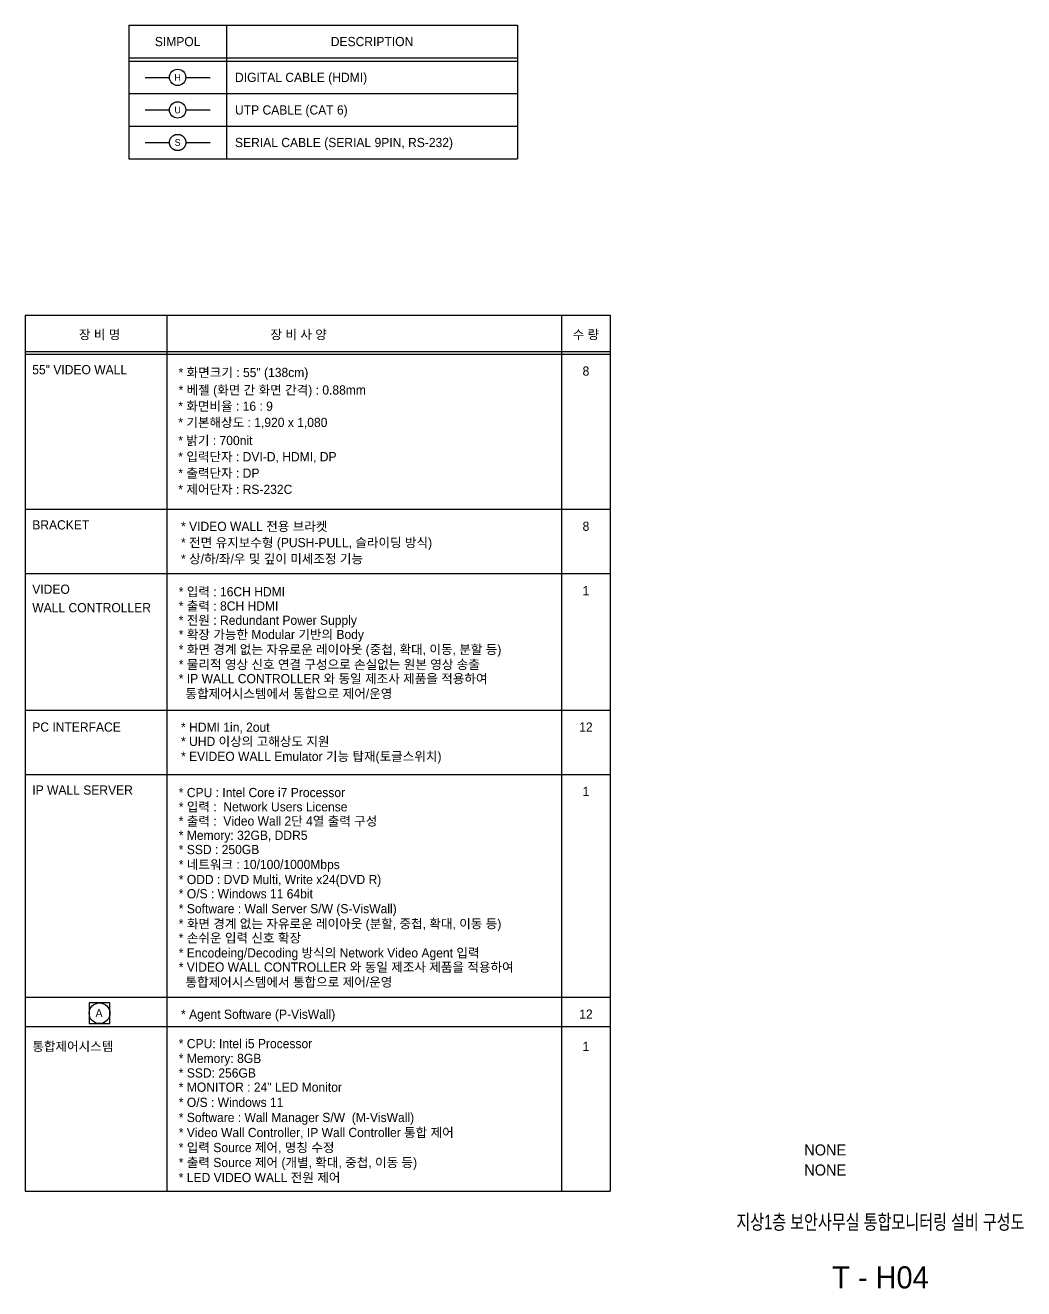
# Model space of a CAD drawing. Header units: millimetres. Extents: x 8133 to 62705, y 443 to 14530.
# Drawn here: x 58646 to 62705, y 1688 to 6825 of the extents above; entities that cross this region are included whole.
import ezdxf
from ezdxf.enums import TextEntityAlignment as Align

# ---------------------------------------------------------------- set-up
doc = ezdxf.new("R2010")
doc.units = ezdxf.units.MM
doc.header["$LTSCALE"] = 300
doc.linetypes.add('HIDDEN2', pattern=[4.7625, 3.175, -1.5875])
for name, color, linetype in [('-----29 Cable Schedule', 1, 'Continuous'), ('-----29 Indicator', 1, 'Continuous'), ('-----30 Text', 2, 'Continuous'), ('-----41 Drawing Title', 2, 'Continuous'), ('-----42 Drawing Number', 2, 'Continuous'), ('-----43 Drawing Scale', 3, 'Continuous'), ('3', 3, 'Continuous'), ('4', 4, 'Continuous'), ('6', 6, 'Continuous')]:
    doc.layers.add(name, color=color, linetype=linetype)
doc.styles.add('ELEC', font='')
doc.styles.get('ELEC').set_extended_font_data('Dotum')

msp = doc.modelspace()

# ---------------------------------------------------------------- linework, layer by layer
at = {"layer": '-----29 Cable Schedule', "ltscale": 0.5}
for p, q in [((59066.976, 6825.104), (59066.976, 6282.318)), ((59066.976, 6825.104), (60647.452, 6825.104)), ((59464.137, 6825.104), (59464.137, 6282.318)), ((60647.452, 6825.104), (60647.452, 6282.318)), ((59066.976, 6692.717), (60647.452, 6692.717)), ((59066.976, 6679.479), (60647.452, 6679.479)), ((59066.976, 6547.092), (60647.452, 6547.092)), ((59066.976, 6414.705), (60647.452, 6414.705)), ((59066.976, 6282.318), (60647.452, 6282.318)), ((58646.216, 5646.723), (61024.202, 5646.723)), ((58646.216, 5646.723), (58646.216, 2084.896)), ((59221.52, 5646.723), (59221.52, 2084.896)), ((60826.402, 5646.723), (60826.402, 2084.896)), ((61024.202, 5646.723), (61024.202, 2084.896)), ((58646.216, 5498.373), (61024.202, 5498.373)), ((58646.216, 5488.483), (61024.202, 5488.483)), ((58646.216, 4857.519), (61024.202, 4857.519)), ((58646.216, 4595.865), (61024.202, 4595.865)), ((58646.216, 4041.07), (61024.202, 4041.07)), ((58646.216, 4041.07), (61024.202, 4041.07)), ((58646.216, 4041.07), (61024.202, 4041.07)), ((58646.216, 3779.416), (61024.202, 3779.416)), ((58646.216, 2873.883), (61024.202, 2873.883)), ((58646.216, 2873.883), (61024.202, 2873.883)), ((58646.216, 2753.921), (61024.202, 2753.921)), ((58646.216, 2084.896), (61024.202, 2084.896))]:
    msp.add_line(p, q, dxfattribs=at)
at = {"layer": '-----29 Indicator'}
msp.add_lwpolyline([(58990.176, 2850.494), (58905.781, 2850.494), (58905.781, 2766.1), (58990.176, 2766.1)], close=True, dxfattribs=at)
msp.add_circle((58947.979, 2808.297), 42.197, dxfattribs=at)
at = {"layer": '3', "ltscale": 0.5}
for p, q in [((59133.169, 6480.898), (59232.46, 6480.898)), ((59298.653, 6480.898), (59397.943, 6480.898))]:
    msp.add_line(p, q, dxfattribs=at)
msp.add_circle((59265.556, 6480.898), 33.097, dxfattribs=at)
at = {"layer": '4', "linetype": 'HIDDEN2', "ltscale": 0.5}
for p, q in [((59133.169, 6348.511), (59232.46, 6348.511)), ((59298.653, 6348.511), (59397.943, 6348.511))]:
    msp.add_line(p, q, dxfattribs=at)
msp.add_circle((59265.556, 6348.511), 33.097, dxfattribs=at)
at = {"layer": '6', "ltscale": 0.5}
for p, q in [((59133.169, 6613.285), (59232.46, 6613.285)), ((59298.653, 6613.285), (59397.943, 6613.285))]:
    msp.add_line(p, q, dxfattribs=at)
msp.add_circle((59265.556, 6613.285), 33.097, dxfattribs=at)

# ---------------------------------------------------------------- texts
at = {"layer": '-----30 Text', "ltscale": 0.5, "style": 'ELEC'}
for s, height, p in [('SIMPOL', 37.5, (59265.556, 6758.911)), ('DESCRIPTION', 37.5, (60055.794, 6758.911)), ('H', 27.581, (59265.556, 6613.285)), ('U', 27.581, (59265.556, 6480.898)), ('S', 27.581, (59265.556, 6348.511)), ('장 비 명', 37.5, (58948.538, 5567.603)), ('장 비 사 양', 37.5, (59757.353, 5567.603)), ('수 량', 37.5, (60925.302, 5567.603)), ('8', 37.5, (60925.302, 5419.253)), ('8', 37.5, (60925.302, 4788.289)), ('1', 37.5, (60925.302, 4526.636)), ('12', 37.5, (60925.302, 3971.84)), ('1', 37.5, (60925.302, 3710.187)), ('12', 37.5, (60925.302, 2804.653)), ('1', 37.5, (60925.302, 2673.826))]:
    msp.add_text(s, height=height, dxfattribs=at).set_placement(p, align=Align.MIDDLE_CENTER)
for s, height, p in [('DIGITAL CABLE (HDMI)', 37.5, (59498.83, 6613.285)), ('UTP CABLE (CAT 6)', 37.5, (59498.83, 6480.898)), ('SERIAL CABLE (SERIAL 9PIN, RS-232)', 37.5, (59498.83, 6348.511)), ('55" VIDEO WALL', 37.5, (58674.686, 5424.872)), ('BRACKET', 37.5, (58674.686, 4793.907)), ('VIDEO', 37.5, (58674.686, 4532.254)), ('WALL CONTROLLER', 37.5, (58674.686, 4457.254)), ('PC INTERFACE', 37.5, (58674.686, 3971.84)), ('IP WALL SERVER', 37.5, (58674.686, 3715.805)), ('A', 32.967, (58931.659, 2809.079, -0.005)), ('통합제어시스템', 37.5, (58674.686, 2673.826))]:
    msp.add_text(s, height=height, dxfattribs=at).set_placement(p, align=Align.MIDDLE_LEFT)
at = {"layer": '-----30 Text', "style": 'ELEC'}
for s, p in [('* 화면크기 : 55" (138cm)', (59269.438, 5394.759)), ('* 베젤 (화면 간 화면 간격) : 0.88mm', (59269.438, 5323.566)), ('* 화면비율 : 16 : 9', (59268.188, 5257.632)), ('* 기본해상도 : 1,920 x 1,080', (59268.188, 5191.699)), ('* 밝기 : 700nit', (59268.188, 5118.231)), ('* 입력단자 : DVI-D, HDMI, DP', (59268.188, 5052.298)), ('* 출력단자 : DP', (59268.188, 4985.54)), ('* 제어단자 : RS-232C', (59268.188, 4919.607)), ('* VIDEO WALL 전용 브라켓', (59279.434, 4769.055)), ('* 전면 유지보수형 (PUSH-PULL, 슬라이딩 방식)', (59279.434, 4703.122)), ('* 상/하/좌/우 및 깊이 미세조정 기능', (59279.434, 4637.189)), ('* 입력 : 16CH HDMI', (59270.171, 4503.305)), ('* 출력 : 8CH HDMI', (59270.171, 4445.371)), ('* 전원 : Redundant Power Supply', (59270.171, 4387.436)), ('* 확장 가능한 Modular 기반의 Body', (59270.171, 4329.578)), ('* 화면 경계 없는 자유로운 레이아웃 (중첩, 확대, 이동, 분할 등)', (59270.171, 4268.768)), ('* 물리적 영상 신호 연결 구성으로 손실없는 원본 영상 송출', (59270.171, 4207.735)), ('* IP WALL CONTROLLER 와 동일 제조사 제품을 적용하여', (59270.171, 4149.877)), ('  통합제어시스템에서 통합으로 제어/운영', (59270.171, 4089.067)), ('* HDMI 1in, 2out', (59279.434, 3952.606)), ('* UHD 이상의 고해상도 지원', (59279.434, 3894.749)), ('* EVIDEO WALL Emulator 기능 탑재(토글스위치)', (59279.434, 3833.939)), ('* CPU : Intel Core i7 Processor', (59270.171, 3686.856)), ('* 입력 :  Network Users License', (59270.171, 3628.922)), ('* 출력 :  Video Wall 2단 4열 출력 구성', (59270.171, 3570.987)), ('* Memory: 32GB, DDR5', (59270.171, 3513.052)), ('* SSD : 250GB', (59270.171, 3455.195)), ('* 네트워크 : 10/100/1000Mbps', (59270.171, 3394.385)), ('* ODD : DVD Multi, Write x24(DVD R)', (59270.171, 3333.351)), ('* O/S : Windows 11 64bit', (59270.171, 3275.494)), ('* Software : Wall Server S/W (S-VisWall)', (59270.171, 3214.684)), ('* 화면 경계 없는 자유로운 레이아웃 (분할, 중첩, 확대, 이동 등)', (59270.171, 3153.65)), ('* 손쉬운 입력 신호 확장', (59270.171, 3095.793)), ('* Encodeing/Decoding 방식의 Network Video Agent 입력', (59270.171, 3034.983)), ('* VIDEO WALL CONTROLLER 와 동일 제조사 제품을 적용하여', (59270.171, 2977.125)), ('  통합제어시스템에서 통합으로 제어/운영', (59270.171, 2916.315)), ('* Agent Software (P-VisWall)', (59279.434, 2785.419)), ('* CPU: Intel i5 Processor', (59270.16, 2666.053)), ('* Memory: 8GB', (59270.171, 2605.953)), ('* SSD: 256GB ', (59270.171, 2546.798)), ('* MONITOR : 24" LED Monitor', (59270.171, 2488.941)), ('* O/S : Windows 11 ', (59270.171, 2427.37)), ('* Software : Wall Manager S/W  (M-VisWall)', (59270.171, 2365.8)), ('* Video Wall Controller, IP Wall Controller 통합 제어', (59270.171, 2304.69)), ('* 입력 Source 제어, 명칭 수정', (59270.171, 2243.73)), ('* 출력 Source 제어 (개별, 확대, 중첩, 이동 등)', (59270.171, 2182.769)), ('* LED VIDEO WALL 전원 제어', (59270.171, 2121.666))]:
    msp.add_text(s, height=37.5, dxfattribs=at).set_placement(p)
at = {"layer": '-----41 Drawing Title', "style": 'ELEC', "width": 0.75}
msp.add_text('지상1층 보안사무실 통합모니터링 설비 구성도', height=60, dxfattribs=at).set_placement((62122.5, 1959.5), align=Align.MIDDLE_CENTER)
at = {"layer": '-----42 Drawing Number', "style": 'ELEC'}
msp.add_text('T - H04', height=90, dxfattribs=at).set_placement((62122.5, 1734.5), align=Align.MIDDLE_CENTER)
at = {"layer": '-----43 Drawing Scale', "style": 'ELEC'}
for p in [(61813.012, 2230), (61813.012, 2148.5)]:
    msp.add_text('NONE', height=45, dxfattribs=at).set_placement(p)

doc.saveas('drawing.dxf')
